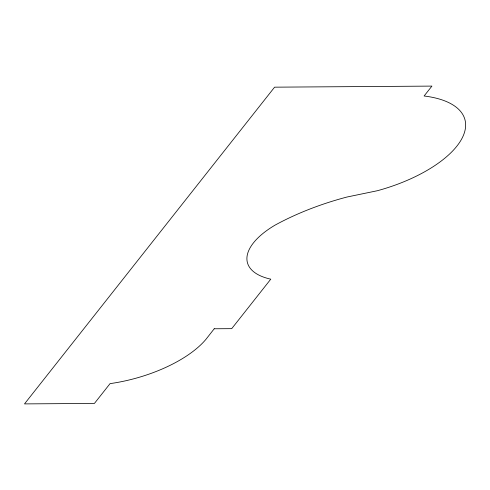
<?xml version="1.0" encoding="UTF-8"?>
<svg xmlns="http://www.w3.org/2000/svg" width="490" height="490" viewBox="0 0 490 490"><rect width="100%" height="100%" fill="white"/><g stroke="black" fill="none" stroke-linecap="round" stroke-linejoin="round"><path stroke-width="0.73" d="M214.222 328.772L206.057 339.196A93.112 41.258 -15.3 0 1 110.054 383.627L94.423 403.423L24.5 403.901L274.596 87.171L431.923 86.099L424.107 95.997A102.784 45.539 -15.3 0 1 462.438 137.512A102.784 45.539 -15.3 0 1 377.306 190.739L346.975 197.029A154.546 68.471 -15.3 0 0 275 225.167A76.863 34.055 -15.3 0 0 270.78 279.165L231.703 328.655L214.222 328.772"/></g></svg>
